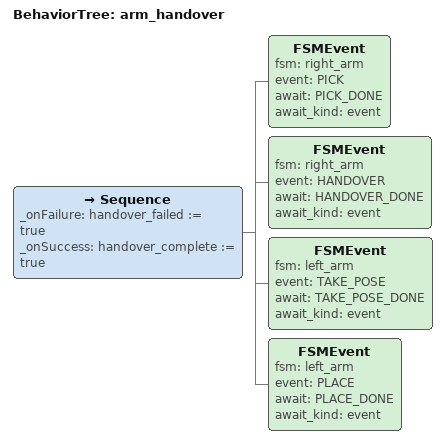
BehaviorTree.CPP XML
<?xml version="1.0" encoding="UTF-8"?>
<root BTCPP_format="4" main_tree_to_execute="arm_handover">
  <BehaviorTree ID="arm_handover">
    <Sequence _onFailure="handover_failed := true" _onSuccess="handover_complete := true">
      <FSMEvent fsm="right_arm" event="PICK" await="PICK_DONE" await_kind="event" />
      <FSMEvent fsm="right_arm" event="HANDOVER" await="HANDOVER_DONE" await_kind="event" />
      <FSMEvent fsm="left_arm" event="TAKE_POSE" await="TAKE_POSE_DONE" await_kind="event" />
      <FSMEvent fsm="left_arm" event="PLACE" await="PLACE_DONE" await_kind="event" />
    </Sequence>
  </BehaviorTree>
</root>
